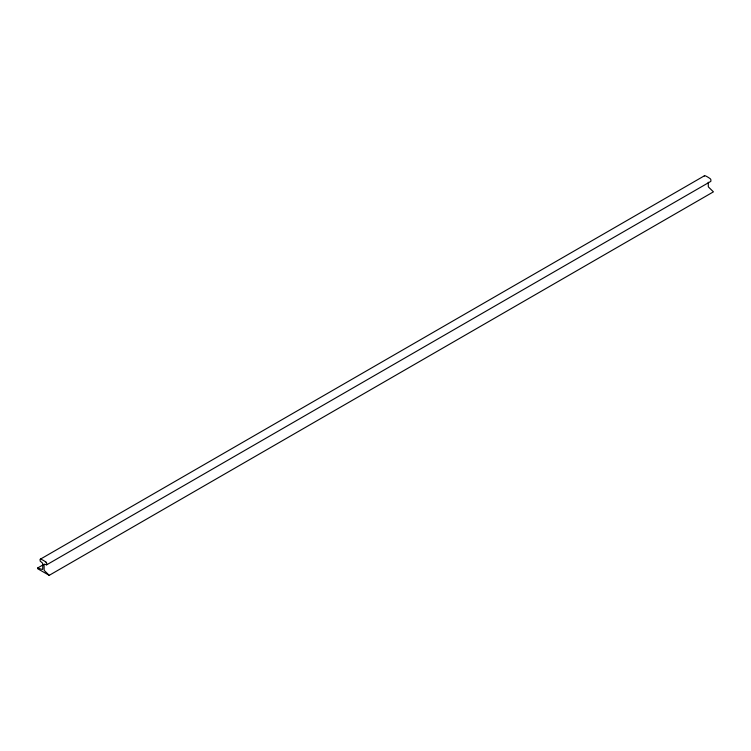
<?xml version="1.0" encoding="UTF-8"?>
<svg xmlns="http://www.w3.org/2000/svg" width="751" height="751" viewBox="0 0 751 751"><rect width="100%" height="100%" fill="white"/><g stroke="black" fill="none" stroke-linecap="round" stroke-linejoin="round"><path stroke-width="1.13" d="M45.933 562.105A25.91 14.964 60 0 0 43.727 560.631L43.079 560.255A25.91 14.964 60 0 0 40.873 559.176A1.211 0.704 60 0 0 40.113 559.73L40.178 561.1L42.197 562.828A0.976 0.563 60 0 1 42.741 563.926L42.704 568.939A0.976 0.563 60 0 1 42.169 569.408L37.55 568.085L37.719 568.751L49.219 575.332L713.431 191.843L708.831 187.384A0.976 0.563 60 0 1 708.296 186.304L708.268 182.249M49.219 575.332L44.656 570.844A0.976 0.563 60 0 1 44.121 569.765L44.084 564.696A0.976 0.563 60 0 1 44.619 564.226L46.637 564.836L710.85 181.357L710.887 180.071A1.211 0.704 60 0 0 710.127 178.654A25.91 14.964 60 0 0 707.911 177.17L707.264 176.795A25.91 14.964 60 0 0 705.048 175.715A1.211 0.704 60 0 0 704.325 176.044M46.637 564.836L46.703 563.532A1.211 0.704 60 0 0 45.952 562.114M40.329 559.195L704.513 175.734M37.588 568.028L43.68 564.508"/></g></svg>
